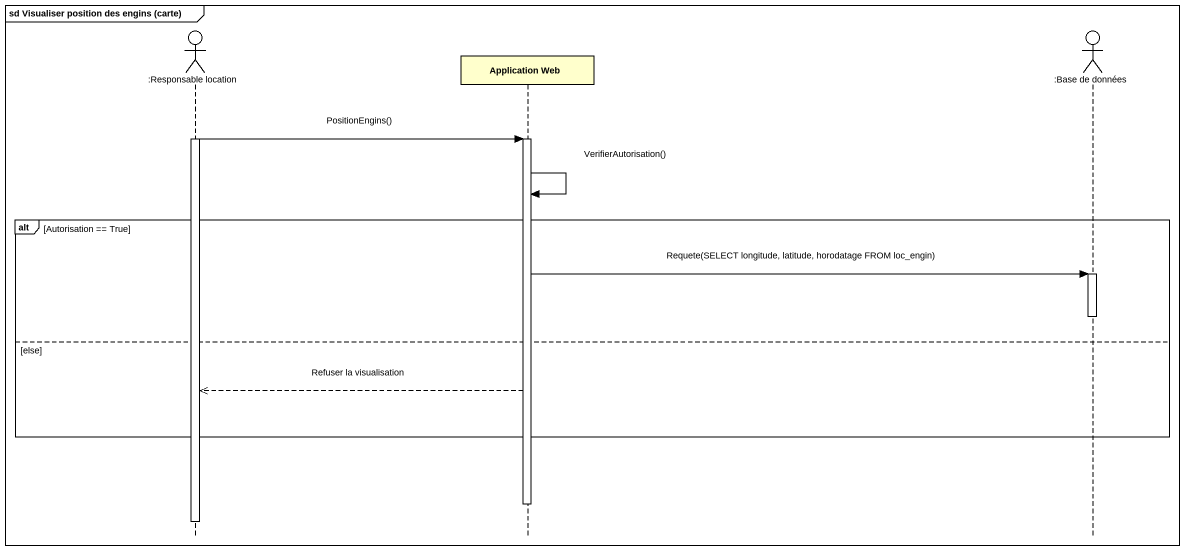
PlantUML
@startuml
mainframe sd Visualiser position des engins (carte)
hide footbox
actor ":Responsable location" as Responsable_location
participant "Application Web" as Application_Web
actor ":Base de données" as Base_de_données

activate Responsable_location
Responsable_location -> Application_Web : PositionEngins()
activate Application_Web
Application_Web -> Application_Web : VerifierAutorisation()
alt Autorisation == True
  Application_Web -> Base_de_données : Requete(SELECT longitude, latitude, horodatage FROM loc_engin)
  activate Base_de_données
  deactivate Base_de_données
else else
  Application_Web -->> Responsable_location : Refuser la visualisation
end
deactivate Application_Web
deactivate Responsable_location
@enduml
